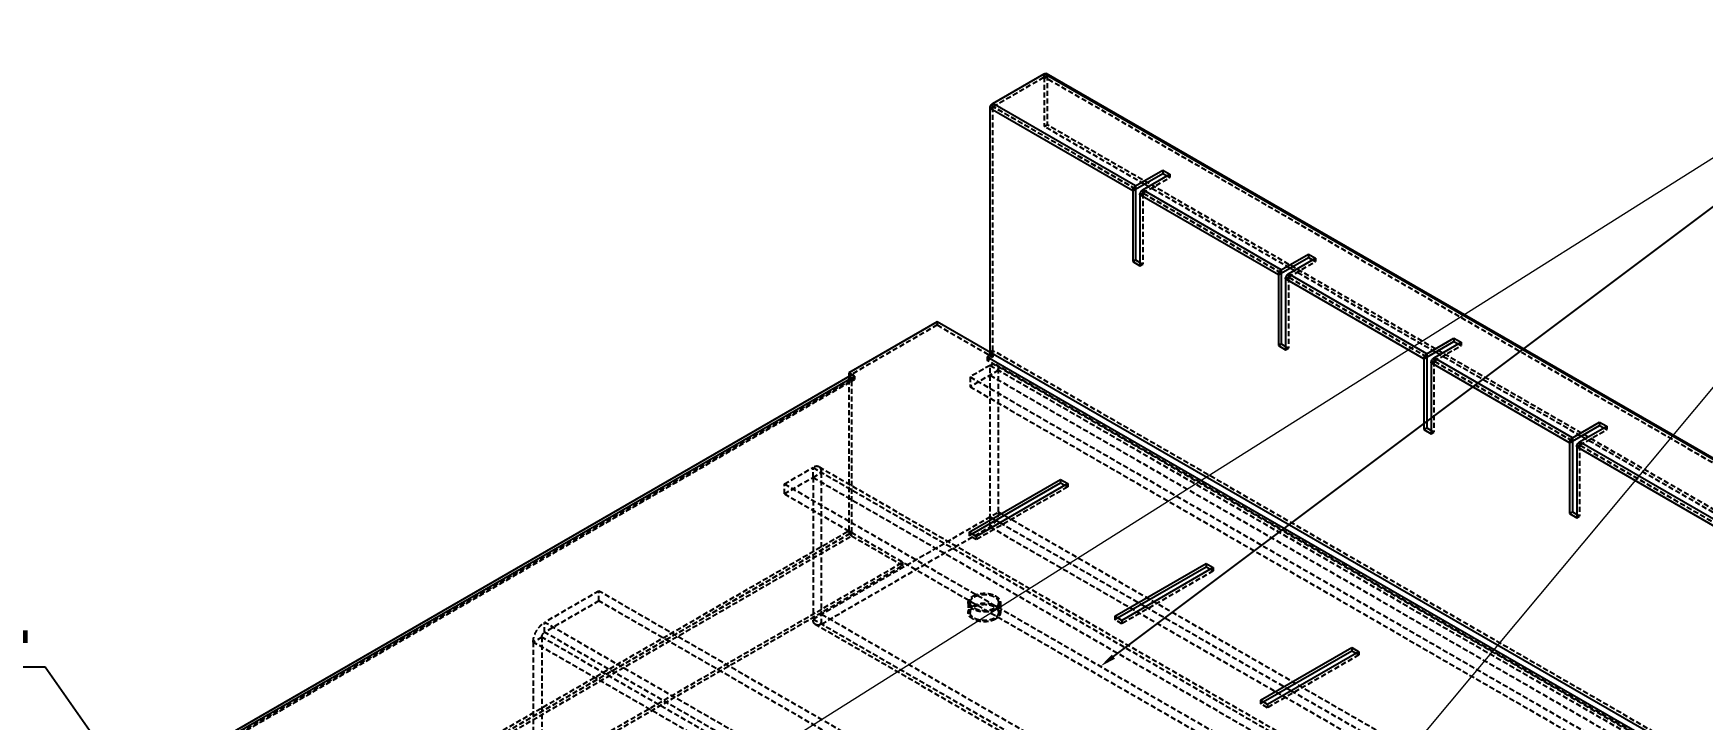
# Model space of a CAD drawing. Header units: millimetres. Extents: x 13106 to 40242, y 18888 to 28426.
# Drawn here: x 26211.3 to 26624.8, y 23258.7 to 23428.8 of the extents above; entities that cross this region are included whole.
import ezdxf
from ezdxf import colors
from ezdxf.entities.mleader import LeaderData, LeaderLine
from ezdxf.math import Vec2, Vec3

# ---------------------------------------------------------------- set-up
doc = ezdxf.new("R2010")
doc.units = ezdxf.units.MM
doc.linetypes.add('HIDDEN', pattern=[1.905, 1.27, -0.635])
doc.layers.add('02___PRT_ALL_AXES', color=7, linetype='Continuous')
doc.layers.add('DEFAULT_2', color=8, linetype='HIDDEN')
doc.layers.add('dim', color=2, linetype='Continuous', lineweight=9)

msp = doc.modelspace()

# ---------------------------------------------------------------- linework, layer by layer
at = {"color": 3, "linetype": 'Continuous'}
for p, q in [((26448.985, 23411.452), (26461.69, 23418.787)), ((26750.898, 23251.817), (26461.69, 23418.787)), ((26751.406, 23251.867), (26462.198, 23418.837)), ((26448.266, 23349.799), (26448.266, 23410.207)), ((26483.622, 23389.795), (26448.266, 23410.207)), ((26484.34, 23391.04), (26448.985, 23411.452)), ((26484.34, 23391.04), (26491.046, 23394.911)), ((26486.108, 23390.019), (26492.814, 23393.891)), ((26491.046, 23394.911), (26492.814, 23393.891)), ((26483.622, 23389.795), (26483.622, 23372.254)), ((26485.39, 23388.775), (26485.39, 23371.233)), ((26519.684, 23368.975), (26485.39, 23388.775)), ((26520.403, 23370.219), (26486.108, 23390.019)), ((26483.622, 23372.254), (26485.39, 23371.233)), ((26520.403, 23370.219), (26527.109, 23374.091)), ((26522.171, 23369.199), (26528.877, 23373.071)), ((26527.109, 23374.091), (26528.877, 23373.071)), ((26519.684, 23368.975), (26519.684, 23351.433)), ((26521.452, 23367.955), (26521.452, 23350.413)), ((26555.747, 23348.155), (26521.452, 23367.955)), ((26556.465, 23349.399), (26522.171, 23369.199)), ((26435.185, 23357.352), (26413.265, 23344.696)), ((26737.474, 23182.829), (26435.185, 23357.352)), ((26519.684, 23351.433), (26521.452, 23350.413)), ((26556.465, 23349.399), (26563.172, 23353.271)), ((26558.233, 23348.378), (26564.939, 23352.25)), ((26563.172, 23353.271), (26564.939, 23352.25)), ((26736.767, 23181.604), (26447.559, 23348.574)), ((26555.747, 23348.155), (26555.747, 23330.613)), ((26557.515, 23347.134), (26557.515, 23329.592)), ((26591.81, 23327.335), (26557.515, 23347.134)), ((26592.528, 23328.579), (26558.233, 23348.378)), ((26189.941, 23214.804), (26413.679, 23343.979)), ((26190.527, 23214.466), (26414.679, 23343.88)), ((26414.679, 23343.88), (26413.265, 23344.696)), ((26555.747, 23330.613), (26557.515, 23329.592)), ((26592.528, 23328.579), (26599.234, 23332.451)), ((26594.296, 23327.558), (26601.002, 23331.43)), ((26599.234, 23332.451), (26601.002, 23331.43)), ((26591.81, 23327.335), (26591.81, 23309.793)), ((26593.577, 23326.314), (26593.577, 23308.772)), ((26627.872, 23306.514), (26593.577, 23326.314)), ((26628.591, 23307.759), (26594.296, 23327.558)), ((26443.105, 23305.178), (26465.732, 23318.242)), ((26465.732, 23318.242), (26467.5, 23317.222)), ((26467.5, 23317.222), (26444.873, 23304.158)), ((26591.81, 23309.793), (26593.577, 23308.772)), ((26444.873, 23304.158), (26443.105, 23305.178)), ((26479.167, 23284.358), (26501.795, 23297.422)), ((26501.795, 23297.422), (26503.563, 23296.401)), ((26503.563, 23296.401), (26480.935, 23283.337)), ((26480.935, 23283.337), (26479.167, 23284.358)), ((26515.23, 23263.538), (26537.857, 23276.602)), ((26537.857, 23276.602), (26539.625, 23275.581)), ((26539.625, 23275.581), (26516.998, 23262.517)), ((26516.998, 23262.517), (26515.23, 23263.538))]:
    msp.add_line(p, q, dxfattribs=at)
at = {"color": 7, "linetype": 'Continuous'}
for p, q in [((26484.34, 23390.223), (26491.046, 23394.095)), ((26491.046, 23394.911), (26491.046, 23394.095)), ((26491.046, 23394.095), (26492.107, 23393.483)), ((26483.622, 23389.795), (26484.329, 23390.204)), ((26484.329, 23390.204), (26484.329, 23372.662)), ((26484.34, 23391.04), (26484.34, 23390.223)), ((26487.511, 23390.829), (26486.45, 23391.441)), ((26483.622, 23372.254), (26484.329, 23372.662)), ((26484.329, 23372.662), (26485.39, 23372.049)), ((26520.403, 23369.403), (26527.109, 23373.275)), ((26527.109, 23374.091), (26527.109, 23373.275)), ((26527.109, 23373.275), (26528.17, 23372.662)), ((26519.684, 23368.975), (26520.392, 23369.383)), ((26520.392, 23369.383), (26520.392, 23351.842)), ((26520.403, 23370.219), (26520.403, 23369.403)), ((26523.573, 23370.009), (26522.513, 23370.621)), ((26519.684, 23351.433), (26520.392, 23351.842)), ((26520.392, 23351.842), (26521.452, 23351.229)), ((26556.465, 23348.583), (26563.172, 23352.454)), ((26563.172, 23353.271), (26563.172, 23352.454)), ((26563.172, 23352.454), (26564.232, 23351.842)), ((26555.747, 23348.155), (26556.454, 23348.563)), ((26556.454, 23348.563), (26556.454, 23331.021)), ((26556.465, 23349.399), (26556.465, 23348.583)), ((26559.636, 23349.188), (26558.575, 23349.801)), ((26413.265, 23344.696), (26413.265, 23343.88)), ((26413.386, 23343.81), (26413.265, 23343.88)), ((26555.747, 23330.613), (26556.454, 23331.021)), ((26556.454, 23331.021), (26557.515, 23330.409)), ((26592.528, 23327.762), (26599.234, 23331.634)), ((26599.234, 23332.451), (26599.234, 23331.634)), ((26599.234, 23331.634), (26600.295, 23331.022)), ((26591.81, 23327.335), (26592.517, 23327.743)), ((26592.517, 23327.743), (26592.517, 23310.201)), ((26592.528, 23328.579), (26592.528, 23327.762)), ((26595.698, 23328.368), (26594.638, 23328.98)), ((26465.732, 23318.242), (26465.732, 23317.426)), ((26443.812, 23304.77), (26465.732, 23317.426)), ((26465.732, 23317.426), (26466.793, 23316.813)), ((26591.81, 23309.793), (26592.517, 23310.201)), ((26592.517, 23310.201), (26593.577, 23309.589)), ((26449.68, 23308.158), (26450.741, 23307.546)), ((26501.795, 23297.422), (26501.795, 23296.605)), ((26479.875, 23283.95), (26501.795, 23296.605)), ((26501.795, 23296.605), (26502.855, 23295.993)), ((26485.743, 23287.338), (26486.803, 23286.725)), ((26537.857, 23276.602), (26537.857, 23275.785)), ((26515.937, 23263.13), (26537.857, 23275.785)), ((26537.857, 23275.785), (26538.918, 23275.173)), ((26521.805, 23266.517), (26522.866, 23265.905))]:
    msp.add_line(p, q, dxfattribs=at)
at = {"color": 3, "linetype": 'Continuous'}
msp.add_arc((26447.285, 23349.8), 0.981, 357.35912, 359.98252, dxfattribs=at)
for points, knots in [([(26461.69, 23418.787), (26461.774, 23418.836), (26461.942, 23418.905), (26462.13, 23418.877), (26462.198, 23418.837)], [0, 0, 0, 0, 0.550749, 1, 1, 1, 1]), ([(26448.266, 23410.207), (26448.266, 23410.454), (26448.435, 23410.94), (26448.772, 23411.329), (26448.985, 23411.452)], [0, 0, 0, 0, 0.5000017, 1, 1, 1, 1]), ([(26483.622, 23389.795), (26483.622, 23390.042), (26483.79, 23390.528), (26484.127, 23390.917), (26484.34, 23391.04)], [0, 0, 0, 0, 0.5000017, 1, 1, 1, 1]), ([(26485.39, 23388.775), (26485.39, 23389.021), (26485.558, 23389.507), (26485.895, 23389.896), (26486.108, 23390.019)], [0, 0, 0, 0, 0.5000017, 1, 1, 1, 1]), ([(26519.684, 23368.975), (26519.684, 23369.221), (26519.853, 23369.707), (26520.19, 23370.096), (26520.403, 23370.219)], [0, 0, 0, 0, 0.5000017, 1, 1, 1, 1]), ([(26521.452, 23367.955), (26521.452, 23368.201), (26521.621, 23368.687), (26521.957, 23369.076), (26522.171, 23369.199)], [0, 0, 0, 0, 0.5000017, 1, 1, 1, 1]), ([(26448.241, 23349.566), (26448.197, 23349.361), (26448.024, 23348.979), (26447.731, 23348.674), (26447.559, 23348.574)], [0, 0, 0, 0, 0.5146165, 1, 1, 1, 1]), ([(26448.265, 23349.754), (26448.265, 23349.739), (26448.26, 23349.676), (26448.251, 23349.613), (26448.241, 23349.566)], [0, 0, 0, 0, 0.2414, 1, 1, 1, 1]), ([(26555.747, 23348.155), (26555.747, 23348.401), (26555.915, 23348.887), (26556.252, 23349.276), (26556.465, 23349.399)], [0, 0, 0, 0, 0.5000017, 1, 1, 1, 1]), ([(26557.515, 23347.134), (26557.515, 23347.38), (26557.683, 23347.867), (26558.02, 23348.255), (26558.233, 23348.378)], [0, 0, 0, 0, 0.5000017, 1, 1, 1, 1]), ([(26414.679, 23343.88), (26414.513, 23343.975), (26414.249, 23344.081), (26413.896, 23344.072), (26413.745, 23344.017), (26413.679, 23343.979)], [0, 0, 0, 0, 0.5476857, 0.7815599, 1, 1, 1, 1]), ([(26591.81, 23327.335), (26591.81, 23327.581), (26591.978, 23328.067), (26592.315, 23328.456), (26592.528, 23328.579)], [0, 0, 0, 0, 0.5000017, 1, 1, 1, 1]), ([(26593.577, 23326.314), (26593.577, 23326.56), (26593.746, 23327.046), (26594.083, 23327.435), (26594.296, 23327.558)], [0, 0, 0, 0, 0.5000017, 1, 1, 1, 1])]:
    msp.add_open_spline(points, degree=3, knots=knots, dxfattribs=at)
at = {"color": 7, "linetype": 'Continuous'}
for points in [[(26484.329, 23390.204), (26484.329, 23390.21), (26484.333, 23390.221), (26484.339, 23390.219)], [(26520.392, 23369.383), (26520.392, 23369.39), (26520.395, 23369.401), (26520.401, 23369.399)], [(26556.454, 23348.563), (26556.454, 23348.569), (26556.458, 23348.581), (26556.464, 23348.579)], [(26592.517, 23327.743), (26592.517, 23327.749), (26592.52, 23327.76), (26592.526, 23327.759)]]:
    msp.add_open_spline(points, degree=3, dxfattribs=at)
at = {"layer": '02___PRT_ALL_AXES', "color": 8, "linetype": 'HIDDEN'}
for p, q in [((26443.352, 23287.746), (26443.352, 23285.296)), ((26450.352, 23287.746), (26450.352, 23285.296))]:
    msp.add_line(p, q, dxfattribs=at)
for points, knots in [([(26443.352, 23287.746), (26443.352, 23287.879), (26443.402, 23288.157), (26443.612, 23288.544), (26443.945, 23288.894), (26444.224, 23289.086), (26444.377, 23289.174)], [0, 0, 0, 0, 0.2177702, 0.4509547, 0.7101966, 1, 1, 1, 1]), ([(26444.377, 23289.174), (26444.637, 23289.324), (26445.223, 23289.566), (26446.179, 23289.757), (26447.191, 23289.785), (26448.174, 23289.647), (26449.052, 23289.354), (26449.754, 23288.926), (26450.231, 23288.384), (26450.352, 23287.947), (26450.352, 23287.745)], [0, 0, 0, 0, 0.1288259, 0.2705714, 0.4178895, 0.5623939, 0.6962099, 0.8135992, 0.9130675, 1, 1, 1, 1]), ([(26449.327, 23286.317), (26449.068, 23286.167), (26448.482, 23285.925), (26447.525, 23285.734), (26446.514, 23285.706), (26445.531, 23285.844), (26444.653, 23286.137), (26443.95, 23286.565), (26443.474, 23287.107), (26443.352, 23287.544), (26443.352, 23287.746)], [0, 0, 0, 0, 0.1288259, 0.2705714, 0.4178895, 0.5623939, 0.6962099, 0.8135992, 0.9130675, 1, 1, 1, 1]), ([(26443.352, 23285.296), (26443.352, 23285.43), (26443.402, 23285.707), (26443.612, 23286.094), (26443.945, 23286.444), (26444.224, 23286.636), (26444.377, 23286.725)], [0, 0, 0, 0, 0.2177702, 0.4509547, 0.7101966, 1, 1, 1, 1]), ([(26449.327, 23283.867), (26449.068, 23283.718), (26448.482, 23283.476), (26447.525, 23283.284), (26446.514, 23283.256), (26445.531, 23283.395), (26444.653, 23283.688), (26443.95, 23284.116), (26443.474, 23284.658), (26443.352, 23285.094), (26443.352, 23285.296)], [0, 0, 0, 0, 0.1288259, 0.2705714, 0.4178895, 0.5623939, 0.6962099, 0.8135992, 0.9130675, 1, 1, 1, 1]), ([(26444.377, 23286.725), (26444.637, 23286.874), (26445.223, 23287.116), (26446.179, 23287.308), (26447.191, 23287.336), (26448.174, 23287.198), (26449.052, 23286.904), (26449.754, 23286.476), (26450.231, 23285.935), (26450.352, 23285.498), (26450.352, 23285.296)], [0, 0, 0, 0, 0.1288259, 0.2705714, 0.4178895, 0.5623939, 0.6962099, 0.8135992, 0.9130675, 1, 1, 1, 1]), ([(26450.352, 23287.745), (26450.352, 23287.612), (26450.303, 23287.334), (26450.092, 23286.947), (26449.76, 23286.597), (26449.481, 23286.405), (26449.327, 23286.317)], [0, 0, 0, 0, 0.2177702, 0.4509547, 0.7101966, 1, 1, 1, 1]), ([(26450.352, 23285.296), (26450.352, 23285.163), (26450.303, 23284.885), (26450.092, 23284.498), (26449.76, 23284.148), (26449.481, 23283.956), (26449.327, 23283.867)], [0, 0, 0, 0, 0.2177702, 0.4509547, 0.7101966, 1, 1, 1, 1])]:
    msp.add_open_spline(points, degree=3, knots=knots, dxfattribs=at)
at = {"layer": 'DEFAULT_2', "color": 8, "linetype": 'HIDDEN'}
for p, q in [((26448.985, 23410.635), (26461.69, 23417.971)), ((26461.69, 23417.971), (26461.69, 23418.787)), ((26750.898, 23251), (26461.69, 23417.971)), ((26750.906, 23251.001), (26461.698, 23417.971)), ((26461.701, 23417.964), (26462.408, 23418.372)), ((26461.701, 23417.964), (26461.701, 23405.73)), ((26462.408, 23418.372), (26462.408, 23406.138)), ((26448.974, 23410.616), (26448.266, 23410.207)), ((26448.974, 23350.207), (26448.974, 23410.616)), ((26484.329, 23390.204), (26448.974, 23410.616)), ((26448.985, 23410.635), (26448.985, 23411.452)), ((26484.34, 23390.223), (26448.985, 23410.635)), ((26461.701, 23405.73), (26462.408, 23406.138)), ((26486.45, 23391.441), (26461.701, 23405.73)), ((26751.616, 23239.167), (26462.408, 23406.138)), ((26486.108, 23389.203), (26492.814, 23393.074)), ((26492.107, 23393.483), (26492.814, 23393.074)), ((26492.814, 23393.891), (26492.814, 23393.074)), ((26485.39, 23388.775), (26486.097, 23389.183)), ((26486.097, 23389.183), (26486.097, 23371.641)), ((26520.392, 23369.383), (26486.097, 23389.183)), ((26486.108, 23390.019), (26486.108, 23389.203)), ((26520.403, 23369.403), (26486.108, 23389.203)), ((26522.513, 23370.621), (26487.511, 23390.829)), ((26485.39, 23372.049), (26486.097, 23371.641)), ((26485.39, 23371.233), (26486.097, 23371.641)), ((26522.171, 23368.382), (26528.877, 23372.254)), ((26528.17, 23372.662), (26528.877, 23372.254)), ((26528.877, 23373.071), (26528.877, 23372.254)), ((26521.452, 23367.955), (26522.159, 23368.363)), ((26522.159, 23368.363), (26522.159, 23350.821)), ((26556.454, 23348.563), (26522.159, 23368.363)), ((26522.171, 23369.199), (26522.171, 23368.382)), ((26556.465, 23348.583), (26522.171, 23368.382)), ((26558.575, 23349.801), (26523.573, 23370.009)), ((26435.185, 23356.535), (26413.265, 23343.88)), ((26435.185, 23357.352), (26435.185, 23356.535)), ((26435.185, 23356.535), (26448.974, 23348.574)), ((26521.452, 23351.229), (26522.159, 23350.821)), ((26521.452, 23350.413), (26522.159, 23350.821)), ((26558.233, 23347.562), (26564.939, 23351.434)), ((26564.232, 23351.842), (26564.939, 23351.434)), ((26564.939, 23352.25), (26564.939, 23351.434)), ((26448.266, 23346.533), (26443.317, 23343.676)), ((26447.559, 23348.574), (26448.974, 23349.391)), ((26447.559, 23347.758), (26448.974, 23348.574)), ((26447.559, 23348.574), (26447.559, 23347.758)), ((26736.767, 23180.788), (26447.559, 23347.758)), ((26448.971, 23350.118), (26448.265, 23349.754)), ((26448.974, 23350.207), (26448.266, 23349.799)), ((26448.266, 23306.525), (26448.266, 23346.533)), ((26448.266, 23346.533), (26736.767, 23179.971)), ((26738.181, 23183.237), (26448.974, 23350.207)), ((26448.974, 23349.391), (26448.974, 23348.574)), ((26736.146, 23181.344), (26449.766, 23346.682)), ((26557.515, 23347.134), (26558.222, 23347.542)), ((26558.222, 23347.542), (26558.222, 23330.001)), ((26592.517, 23327.743), (26558.222, 23347.542)), ((26558.233, 23348.378), (26558.233, 23347.562)), ((26592.528, 23327.762), (26558.233, 23347.562)), ((26594.638, 23328.98), (26559.636, 23349.188)), ((26189.82, 23213.241), (26414.679, 23343.063)), ((26190.027, 23213.699), (26414.179, 23343.113)), ((26413.265, 23343.063), (26413.265, 23305.524)), ((26413.265, 23343.063), (26413.972, 23342.655)), ((26413.267, 23343.151), (26413.973, 23342.699)), ((26414.679, 23343.063), (26413.386, 23343.81)), ((26413.972, 23342.655), (26413.972, 23305.116)), ((26414.679, 23343.88), (26414.679, 23343.063)), ((26450.388, 23345.308), (26443.317, 23341.226)), ((26443.317, 23343.676), (26443.317, 23341.226)), ((26443.317, 23343.676), (26729.696, 23178.338)), ((26448.266, 23344.084), (26734.646, 23178.746)), ((26450.388, 23310.199), (26450.388, 23345.308)), ((26443.317, 23341.226), (26729.696, 23175.889)), ((26557.515, 23330.409), (26558.222, 23330.001)), ((26557.515, 23329.592), (26558.222, 23330.001)), ((26594.296, 23326.742), (26601.002, 23330.614)), ((26600.295, 23331.022), (26601.002, 23330.614)), ((26601.002, 23331.43), (26601.002, 23330.614)), ((26593.577, 23326.314), (26594.285, 23326.722)), ((26594.285, 23326.722), (26594.285, 23309.18)), ((26628.579, 23306.923), (26594.285, 23326.722)), ((26594.296, 23327.558), (26594.296, 23326.742)), ((26628.591, 23306.942), (26594.296, 23326.742)), ((26630.7, 23308.16), (26595.698, 23328.368)), ((26397.355, 23317.14), (26404.426, 23321.222)), ((26397.355, 23314.69), (26404.426, 23318.773)), ((26404.426, 23318.773), (26404.426, 23321.222)), ((26404.426, 23321.222), (26692.927, 23154.66)), ((26404.426, 23318.773), (26406.547, 23319.997)), ((26404.426, 23318.773), (26404.426, 23283.663)), ((26404.426, 23318.773), (26690.805, 23153.435)), ((26405.926, 23321.371), (26692.305, 23156.033)), ((26406.547, 23282.438), (26406.547, 23319.997)), ((26397.355, 23314.69), (26397.355, 23317.14)), ((26397.355, 23317.14), (26683.734, 23151.802)), ((26397.355, 23314.69), (26683.734, 23149.353)), ((26467.5, 23316.405), (26444.873, 23303.341)), ((26466.793, 23316.813), (26467.5, 23316.405)), ((26467.5, 23317.222), (26467.5, 23316.405)), ((26404.426, 23283.663), (26450.388, 23310.199)), ((26450.388, 23310.199), (26736.767, 23144.861)), ((26593.577, 23309.589), (26594.285, 23309.18)), ((26189.113, 23176.111), (26413.265, 23305.524)), ((26189.82, 23175.703), (26413.972, 23305.116)), ((26189.838, 23175.672), (26413.989, 23305.086)), ((26406.547, 23282.438), (26448.266, 23306.525)), ((26413.265, 23305.524), (26413.972, 23305.116)), ((26413.989, 23304.269), (26413.989, 23305.086)), ((26443.105, 23305.178), (26443.105, 23304.362)), ((26448.266, 23308.974), (26449.68, 23308.158)), ((26448.266, 23306.525), (26734.646, 23141.187)), ((26450.741, 23307.546), (26485.743, 23287.338)), ((26593.577, 23308.772), (26594.285, 23309.18)), ((26189.838, 23174.856), (26413.989, 23304.269)), ((26413.989, 23304.269), (26426.7, 23296.931)), ((26443.105, 23304.362), (26443.812, 23304.77)), ((26444.873, 23303.341), (26443.105, 23304.362)), ((26444.873, 23304.158), (26444.873, 23303.341)), ((26202.548, 23168.334), (26426.7, 23297.747)), ((26202.548, 23167.518), (26426.7, 23296.931)), ((26426.7, 23296.931), (26426.7, 23297.747)), ((26503.563, 23295.585), (26480.935, 23282.521)), ((26502.855, 23295.993), (26503.563, 23295.585)), ((26503.563, 23296.401), (26503.563, 23295.585)), ((26351.393, 23290.604), (26337.958, 23282.847)), ((26351.393, 23288.154), (26351.393, 23290.604)), ((26637.773, 23125.266), (26351.393, 23290.604)), ((26351.393, 23288.154), (26337.958, 23280.398)), ((26637.773, 23122.817), (26351.393, 23288.154)), ((26406.547, 23284.888), (26692.927, 23119.55)), ((26442.852, 23287.746), (26442.852, 23285.296)), ((26450.852, 23287.746), (26450.852, 23285.296)), ((26486.803, 23286.725), (26521.805, 23266.517)), ((26337.958, 23280.398), (26337.958, 23282.847)), ((26624.338, 23117.51), (26337.958, 23282.847)), ((26624.338, 23115.06), (26337.958, 23280.398)), ((26404.426, 23283.663), (26692.927, 23117.101)), ((26691.427, 23116.952), (26405.047, 23282.29)), ((26479.167, 23284.358), (26479.167, 23283.542)), ((26479.167, 23283.542), (26479.875, 23283.95)), ((26480.935, 23282.521), (26479.167, 23283.542)), ((26480.935, 23283.337), (26480.935, 23282.521)), ((26337.251, 23279.173), (26335.13, 23277.948)), ((26335.13, 23277.948), (26335.13, 23244.472)), ((26621.509, 23112.611), (26335.13, 23277.948)), ((26337.251, 23279.173), (26337.251, 23245.696)), ((26623.631, 23113.835), (26337.251, 23279.173)), ((26539.625, 23274.764), (26516.998, 23261.701)), ((26538.918, 23275.173), (26539.625, 23274.764)), ((26539.625, 23275.581), (26539.625, 23274.764)), ((26522.866, 23265.905), (26557.868, 23245.697)), ((26515.23, 23263.538), (26515.23, 23262.721)), ((26515.23, 23262.721), (26515.937, 23263.13)), ((26516.998, 23261.701), (26515.23, 23262.721)), ((26516.998, 23262.517), (26516.998, 23261.701))]:
    msp.add_line(p, q, dxfattribs=at)
for centre, radius, start, end in [((26447.011, 23350.208), 1.963, 357.35912, 359.98252), ((26415.074, 23343.064), 1.809, 177.24937, 180.01909), ((26414.876, 23342.655), 0.905, 177.24937, 180.01909)]:
    msp.add_arc(centre, radius, start, end, dxfattribs=at)
for points, knots in [([(26461.69, 23417.971), (26461.692, 23417.971), (26461.694, 23417.972), (26461.697, 23417.973), (26461.699, 23417.972)], [0, 0, 0, 0, 0.5477135, 1, 1, 1, 1]), ([(26461.699, 23417.972), (26461.699, 23417.972), (26461.701, 23417.969), (26461.699, 23417.967), (26461.698, 23417.965)], [0, 0, 0, 0, 0.3435877, 1, 1, 1, 1]), ([(26462.198, 23418.837), (26462.267, 23418.798), (26462.385, 23418.65), (26462.408, 23418.469), (26462.408, 23418.372)], [0, 0, 0, 0, 0.4492489, 1, 1, 1, 1]), ([(26448.971, 23350.118), (26448.961, 23349.89), (26448.862, 23349.417), (26448.555, 23348.755), (26448.12, 23348.175), (26447.753, 23347.87), (26447.559, 23347.758)], [0, 0, 0, 0, 0.2405147, 0.5033225, 0.7643327, 1, 1, 1, 1]), ([(26448.266, 23346.533), (26448.398, 23346.609), (26448.66, 23346.734), (26449.062, 23346.831), (26449.44, 23346.821), (26449.667, 23346.739), (26449.766, 23346.682)], [0, 0, 0, 0, 0.2896998, 0.5490836, 0.7822135, 1, 1, 1, 1]), ([(26449.766, 23346.682), (26449.865, 23346.625), (26450.051, 23346.469), (26450.248, 23346.147), (26450.365, 23345.75), (26450.388, 23345.461), (26450.388, 23345.308)], [0, 0, 0, 0, 0.217785, 0.4509144, 0.7102987, 1, 1, 1, 1]), ([(26413.679, 23343.979), (26413.554, 23343.906), (26413.334, 23343.647), (26413.275, 23343.324), (26413.267, 23343.151)], [0, 0, 0, 0, 0.4538683, 1, 1, 1, 1]), ([(26414.179, 23343.113), (26414.116, 23343.077), (26414.007, 23342.947), (26413.977, 23342.785), (26413.973, 23342.699)], [0, 0, 0, 0, 0.4538683, 1, 1, 1, 1]), ([(26414.679, 23343.063), (26414.596, 23343.111), (26414.431, 23343.18), (26414.246, 23343.152), (26414.179, 23343.113)], [0, 0, 0, 0, 0.5507613, 1, 1, 1, 1]), ([(26405.926, 23321.371), (26405.827, 23321.428), (26405.599, 23321.511), (26405.221, 23321.519), (26404.819, 23321.421), (26404.557, 23321.298), (26404.426, 23321.222)], [0, 0, 0, 0, 0.217768, 0.4517791, 0.7118841, 1, 1, 1, 1]), ([(26406.547, 23319.997), (26406.547, 23320.149), (26406.523, 23320.437), (26406.407, 23320.834), (26406.211, 23321.158), (26406.025, 23321.314), (26405.926, 23321.371)], [0, 0, 0, 0, 0.2881174, 0.5482231, 0.7822335, 1, 1, 1, 1]), ([(26450.388, 23310.199), (26450.388, 23309.851), (26450.257, 23309.118), (26449.803, 23308.087), (26449.138, 23307.178), (26448.568, 23306.699), (26448.266, 23306.525)], [0, 0, 0, 0, 0.2372386, 0.5000016, 0.7627638, 1, 1, 1, 1]), ([(26413.265, 23305.524), (26413.265, 23305.276), (26413.434, 23304.785), (26413.774, 23304.393), (26413.989, 23304.269)], [0, 0, 0, 0, 0.5000011, 1, 1, 1, 1]), ([(26449.681, 23286.113), (26449.58, 23286.065), (26449.429, 23285.994), (26449.254, 23285.91), (26449.152, 23285.863), (26449.081, 23285.824), (26448.991, 23285.801), (26448.877, 23285.764), (26448.733, 23285.72), (26448.591, 23285.675), (26448.475, 23285.641), (26448.392, 23285.611), (26448.296, 23285.598), (26448.172, 23285.575), (26448.016, 23285.548), (26447.861, 23285.52), (26447.736, 23285.499), (26447.645, 23285.479), (26447.544, 23285.477), (26447.413, 23285.468), (26447.248, 23285.459), (26447.083, 23285.449), (26446.951, 23285.443), (26446.852, 23285.433), (26446.755, 23285.443), (26446.626, 23285.449), (26446.464, 23285.459), (26446.302, 23285.467), (26446.173, 23285.475), (26446.074, 23285.477), (26445.982, 23285.497), (26445.857, 23285.518), (26445.702, 23285.546), (26445.546, 23285.572), (26445.422, 23285.595), (26445.326, 23285.608), (26445.242, 23285.638), (26445.127, 23285.672), (26444.984, 23285.717), (26444.839, 23285.76), (26444.726, 23285.796), (26444.636, 23285.819), (26444.563, 23285.859), (26444.459, 23285.906), (26444.331, 23285.967), (26444.203, 23286.028), (26444.113, 23286.07), (26444.063, 23286.095), (26444.022, 23286.112), (26443.994, 23286.135), (26443.951, 23286.163), (26443.88, 23286.214), (26443.776, 23286.287), (26443.673, 23286.359), (26443.6, 23286.41), (26443.56, 23286.439), (26443.526, 23286.46), (26443.506, 23286.486), (26443.474, 23286.519), (26443.421, 23286.577), (26443.344, 23286.659), (26443.267, 23286.742), (26443.213, 23286.8), (26443.183, 23286.833), (26443.157, 23286.857), (26443.146, 23286.885), (26443.126, 23286.921), (26443.093, 23286.984), (26443.045, 23287.074), (26442.998, 23287.163), (26442.964, 23287.226), (26442.946, 23287.262), (26442.929, 23287.289), (26442.927, 23287.318), (26442.919, 23287.356), (26442.909, 23287.422), (26442.892, 23287.517), (26442.876, 23287.612), (26442.863, 23287.679), (26442.858, 23287.717), (26442.85, 23287.746), (26442.858, 23287.774), (26442.863, 23287.811), (26442.875, 23287.876), (26442.89, 23287.97), (26442.907, 23288.063), (26442.917, 23288.129), (26442.924, 23288.166), (26442.926, 23288.194), (26442.943, 23288.221), (26442.961, 23288.257), (26442.995, 23288.32), (26443.041, 23288.41), (26443.089, 23288.5), (26443.121, 23288.563), (26443.141, 23288.598), (26443.152, 23288.626), (26443.178, 23288.65), (26443.207, 23288.684), (26443.261, 23288.742), (26443.337, 23288.825), (26443.414, 23288.907), (26443.467, 23288.966), (26443.498, 23288.998), (26443.518, 23289.024), (26443.553, 23289.046), (26443.594, 23289.075), (26443.668, 23289.127), (26443.814, 23289.231), (26443.94, 23289.319), (26444.024, 23289.379)], [0, 0, 0, 0, 0.03125, 0.046875, 0.0546875, 0.0625, 0.0703125, 0.078125, 0.09375, 0.109375, 0.1171875, 0.125, 0.1328125, 0.140625, 0.15625, 0.171875, 0.1796875, 0.1875, 0.1953125, 0.203125, 0.21875, 0.234375, 0.2421875, 0.25, 0.2578125, 0.265625, 0.28125, 0.296875, 0.3046875, 0.3125, 0.3203125, 0.328125, 0.34375, 0.359375, 0.3671875, 0.375, 0.3828125, 0.390625, 0.40625, 0.421875, 0.4296875, 0.4375, 0.4453125, 0.453125, 0.46875, 0.484375, 0.4921875, 0.4960938, 0.5, 0.5039062, 0.5078125, 0.515625, 0.53125, 0.546875, 0.5546875, 0.5585938, 0.5625, 0.5664062, 0.5703125, 0.578125, 0.59375, 0.609375, 0.6171875, 0.6210938, 0.625, 0.6289062, 0.6328125, 0.640625, 0.65625, 0.671875, 0.6796875, 0.6835938, 0.6875, 0.6914062, 0.6953125, 0.703125, 0.71875, 0.734375, 0.7421875, 0.7460938, 0.75, 0.7539062, 0.7578125, 0.765625, 0.78125, 0.796875, 0.8046875, 0.8085938, 0.8125, 0.8164062, 0.8203125, 0.828125, 0.84375, 0.859375, 0.8671875, 0.8710938, 0.875, 0.8789062, 0.8828125, 0.890625, 0.90625, 0.921875, 0.9296875, 0.9335938, 0.9375, 0.9414062, 0.9453125, 0.953125, 0.96875, 1, 1, 1, 1]), ([(26444.024, 23289.379), (26444.124, 23289.426), (26444.276, 23289.497), (26444.451, 23289.582), (26444.553, 23289.628), (26444.624, 23289.667), (26444.714, 23289.691), (26444.827, 23289.727), (26444.971, 23289.771), (26445.114, 23289.816), (26445.23, 23289.85), (26445.313, 23289.881), (26445.409, 23289.893), (26445.533, 23289.916), (26445.689, 23289.943), (26445.844, 23289.971), (26445.969, 23289.992), (26446.06, 23290.012), (26446.161, 23290.014), (26446.292, 23290.023), (26446.457, 23290.032), (26446.622, 23290.042), (26446.753, 23290.048), (26446.853, 23290.058), (26446.949, 23290.049), (26447.079, 23290.043), (26447.241, 23290.033), (26447.403, 23290.024), (26447.532, 23290.016), (26447.63, 23290.014), (26447.722, 23289.994), (26447.847, 23289.973), (26448.003, 23289.945), (26448.159, 23289.919), (26448.283, 23289.896), (26448.379, 23289.884), (26448.462, 23289.853), (26448.578, 23289.819), (26448.721, 23289.775), (26448.865, 23289.731), (26448.979, 23289.695), (26449.069, 23289.672), (26449.142, 23289.632), (26449.246, 23289.585), (26449.373, 23289.524), (26449.501, 23289.463), (26449.591, 23289.421), (26449.642, 23289.396), (26449.683, 23289.38), (26449.711, 23289.356), (26449.753, 23289.328), (26449.825, 23289.277), (26449.929, 23289.204), (26450.032, 23289.132), (26450.104, 23289.081), (26450.145, 23289.052), (26450.179, 23289.031), (26450.199, 23289.005), (26450.23, 23288.972), (26450.284, 23288.914), (26450.361, 23288.832), (26450.437, 23288.749), (26450.492, 23288.691), (26450.521, 23288.658), (26450.548, 23288.634), (26450.559, 23288.606), (26450.579, 23288.57), (26450.611, 23288.507), (26450.66, 23288.418), (26450.707, 23288.328), (26450.741, 23288.265), (26450.758, 23288.229), (26450.776, 23288.202), (26450.778, 23288.173), (26450.785, 23288.136), (26450.796, 23288.069), (26450.813, 23287.974), (26450.829, 23287.879), (26450.841, 23287.812), (26450.847, 23287.774), (26450.855, 23287.745), (26450.847, 23287.718), (26450.842, 23287.68), (26450.83, 23287.615), (26450.814, 23287.521), (26450.798, 23287.428), (26450.788, 23287.362), (26450.78, 23287.325), (26450.779, 23287.297), (26450.761, 23287.27), (26450.744, 23287.234), (26450.71, 23287.171), (26450.664, 23287.081), (26450.616, 23286.991), (26450.584, 23286.928), (26450.564, 23286.893), (26450.553, 23286.865), (26450.527, 23286.841), (26450.497, 23286.807), (26450.443, 23286.75), (26450.367, 23286.666), (26450.291, 23286.584), (26450.238, 23286.525), (26450.206, 23286.493), (26450.187, 23286.467), (26450.152, 23286.446), (26450.111, 23286.416), (26450.037, 23286.364), (26449.891, 23286.26), (26449.765, 23286.172), (26449.681, 23286.113)], [0, 0, 0, 0, 0.03125, 0.046875, 0.0546875, 0.0625, 0.0703125, 0.078125, 0.09375, 0.109375, 0.1171875, 0.125, 0.1328125, 0.140625, 0.15625, 0.171875, 0.1796875, 0.1875, 0.1953125, 0.203125, 0.21875, 0.234375, 0.2421875, 0.25, 0.2578125, 0.265625, 0.28125, 0.296875, 0.3046875, 0.3125, 0.3203125, 0.328125, 0.34375, 0.359375, 0.3671875, 0.375, 0.3828125, 0.390625, 0.40625, 0.421875, 0.4296875, 0.4375, 0.4453125, 0.453125, 0.46875, 0.484375, 0.4921875, 0.4960938, 0.5, 0.5039062, 0.5078125, 0.515625, 0.53125, 0.546875, 0.5546875, 0.5585938, 0.5625, 0.5664062, 0.5703125, 0.578125, 0.59375, 0.609375, 0.6171875, 0.6210938, 0.625, 0.6289062, 0.6328125, 0.640625, 0.65625, 0.671875, 0.6796875, 0.6835938, 0.6875, 0.6914062, 0.6953125, 0.703125, 0.71875, 0.734375, 0.7421875, 0.7460938, 0.75, 0.7539062, 0.7578125, 0.765625, 0.78125, 0.796875, 0.8046875, 0.8085938, 0.8125, 0.8164062, 0.8203125, 0.828125, 0.84375, 0.859375, 0.8671875, 0.8710938, 0.875, 0.8789062, 0.8828125, 0.890625, 0.90625, 0.921875, 0.9296875, 0.9335938, 0.9375, 0.9414062, 0.9453125, 0.953125, 0.96875, 1, 1, 1, 1]), ([(26449.681, 23283.663), (26449.58, 23283.615), (26449.429, 23283.544), (26449.254, 23283.46), (26449.152, 23283.413), (26449.081, 23283.374), (26448.991, 23283.351), (26448.877, 23283.314), (26448.733, 23283.271), (26448.591, 23283.226), (26448.475, 23283.191), (26448.392, 23283.161), (26448.296, 23283.148), (26448.172, 23283.125), (26448.016, 23283.098), (26447.861, 23283.07), (26447.736, 23283.05), (26447.645, 23283.029), (26447.544, 23283.027), (26447.413, 23283.018), (26447.248, 23283.01), (26447.083, 23282.999), (26446.951, 23282.993), (26446.852, 23282.983), (26446.755, 23282.993), (26446.626, 23282.999), (26446.464, 23283.009), (26446.302, 23283.017), (26446.173, 23283.026), (26446.074, 23283.028), (26445.982, 23283.048), (26445.857, 23283.068), (26445.702, 23283.096), (26445.546, 23283.122), (26445.422, 23283.145), (26445.326, 23283.158), (26445.242, 23283.188), (26445.127, 23283.222), (26444.984, 23283.267), (26444.839, 23283.31), (26444.726, 23283.347), (26444.636, 23283.37), (26444.563, 23283.41), (26444.459, 23283.457), (26444.331, 23283.518), (26444.203, 23283.578), (26444.113, 23283.621), (26444.063, 23283.645), (26444.022, 23283.662), (26443.994, 23283.685), (26443.951, 23283.714), (26443.88, 23283.765), (26443.776, 23283.837), (26443.673, 23283.91), (26443.6, 23283.96), (26443.56, 23283.99), (26443.526, 23284.01), (26443.506, 23284.036), (26443.474, 23284.069), (26443.421, 23284.127), (26443.344, 23284.21), (26443.267, 23284.293), (26443.213, 23284.351), (26443.183, 23284.384), (26443.157, 23284.408), (26443.146, 23284.436), (26443.126, 23284.471), (26443.093, 23284.534), (26443.045, 23284.624), (26442.998, 23284.714), (26442.964, 23284.777), (26442.946, 23284.813), (26442.929, 23284.839), (26442.927, 23284.868), (26442.919, 23284.906), (26442.909, 23284.973), (26442.892, 23285.068), (26442.876, 23285.163), (26442.863, 23285.229), (26442.858, 23285.267), (26442.85, 23285.296), (26442.858, 23285.324), (26442.863, 23285.361), (26442.875, 23285.427), (26442.89, 23285.52), (26442.907, 23285.614), (26442.917, 23285.679), (26442.924, 23285.716), (26442.926, 23285.745), (26442.943, 23285.771), (26442.961, 23285.808), (26442.995, 23285.87), (26443.041, 23285.96), (26443.089, 23286.05), (26443.121, 23286.113), (26443.141, 23286.149), (26443.152, 23286.177), (26443.178, 23286.201), (26443.207, 23286.234), (26443.261, 23286.292), (26443.337, 23286.375), (26443.414, 23286.458), (26443.467, 23286.516), (26443.498, 23286.549), (26443.518, 23286.575), (26443.553, 23286.596), (26443.594, 23286.626), (26443.668, 23286.677), (26443.814, 23286.781), (26443.94, 23286.87), (26444.024, 23286.929)], [0, 0, 0, 0, 0.03125, 0.046875, 0.0546875, 0.0625, 0.0703125, 0.078125, 0.09375, 0.109375, 0.1171875, 0.125, 0.1328125, 0.140625, 0.15625, 0.171875, 0.1796875, 0.1875, 0.1953125, 0.203125, 0.21875, 0.234375, 0.2421875, 0.25, 0.2578125, 0.265625, 0.28125, 0.296875, 0.3046875, 0.3125, 0.3203125, 0.328125, 0.34375, 0.359375, 0.3671875, 0.375, 0.3828125, 0.390625, 0.40625, 0.421875, 0.4296875, 0.4375, 0.4453125, 0.453125, 0.46875, 0.484375, 0.4921875, 0.4960938, 0.5, 0.5039062, 0.5078125, 0.515625, 0.53125, 0.546875, 0.5546875, 0.5585938, 0.5625, 0.5664062, 0.5703125, 0.578125, 0.59375, 0.609375, 0.6171875, 0.6210938, 0.625, 0.6289062, 0.6328125, 0.640625, 0.65625, 0.671875, 0.6796875, 0.6835938, 0.6875, 0.6914062, 0.6953125, 0.703125, 0.71875, 0.734375, 0.7421875, 0.7460938, 0.75, 0.7539062, 0.7578125, 0.765625, 0.78125, 0.796875, 0.8046875, 0.8085938, 0.8125, 0.8164062, 0.8203125, 0.828125, 0.84375, 0.859375, 0.8671875, 0.8710938, 0.875, 0.8789062, 0.8828125, 0.890625, 0.90625, 0.921875, 0.9296875, 0.9335938, 0.9375, 0.9414062, 0.9453125, 0.953125, 0.96875, 1, 1, 1, 1]), ([(26444.024, 23286.929), (26444.124, 23286.977), (26444.276, 23287.048), (26444.451, 23287.132), (26444.553, 23287.179), (26444.624, 23287.218), (26444.714, 23287.241), (26444.827, 23287.278), (26444.971, 23287.321), (26445.114, 23287.366), (26445.23, 23287.401), (26445.313, 23287.431), (26445.409, 23287.444), (26445.533, 23287.467), (26445.689, 23287.494), (26445.844, 23287.522), (26445.969, 23287.543), (26446.06, 23287.563), (26446.161, 23287.565), (26446.292, 23287.574), (26446.457, 23287.582), (26446.622, 23287.593), (26446.753, 23287.599), (26446.853, 23287.609), (26446.949, 23287.599), (26447.079, 23287.593), (26447.241, 23287.583), (26447.403, 23287.575), (26447.532, 23287.566), (26447.63, 23287.565), (26447.722, 23287.544), (26447.847, 23287.524), (26448.003, 23287.496), (26448.159, 23287.47), (26448.283, 23287.447), (26448.379, 23287.434), (26448.462, 23287.404), (26448.578, 23287.37), (26448.721, 23287.325), (26448.865, 23287.282), (26448.979, 23287.245), (26449.069, 23287.222), (26449.142, 23287.183), (26449.246, 23287.135), (26449.373, 23287.074), (26449.501, 23287.014), (26449.591, 23286.972), (26449.642, 23286.947), (26449.683, 23286.93), (26449.711, 23286.907), (26449.753, 23286.878), (26449.825, 23286.827), (26449.929, 23286.755), (26450.032, 23286.682), (26450.104, 23286.632), (26450.145, 23286.602), (26450.179, 23286.582), (26450.199, 23286.556), (26450.23, 23286.523), (26450.284, 23286.465), (26450.361, 23286.382), (26450.437, 23286.299), (26450.492, 23286.242), (26450.521, 23286.208), (26450.548, 23286.184), (26450.559, 23286.156), (26450.579, 23286.121), (26450.611, 23286.058), (26450.66, 23285.968), (26450.707, 23285.878), (26450.741, 23285.815), (26450.758, 23285.779), (26450.776, 23285.753), (26450.778, 23285.724), (26450.785, 23285.686), (26450.796, 23285.619), (26450.813, 23285.524), (26450.829, 23285.429), (26450.841, 23285.363), (26450.847, 23285.325), (26450.855, 23285.296), (26450.847, 23285.268), (26450.842, 23285.231), (26450.83, 23285.165), (26450.814, 23285.072), (26450.798, 23284.978), (26450.788, 23284.913), (26450.78, 23284.876), (26450.779, 23284.847), (26450.761, 23284.821), (26450.744, 23284.785), (26450.71, 23284.722), (26450.664, 23284.632), (26450.616, 23284.542), (26450.584, 23284.479), (26450.564, 23284.443), (26450.553, 23284.415), (26450.527, 23284.391), (26450.497, 23284.358), (26450.443, 23284.3), (26450.367, 23284.217), (26450.291, 23284.134), (26450.238, 23284.076), (26450.206, 23284.043), (26450.187, 23284.017), (26450.152, 23283.996), (26450.111, 23283.966), (26450.037, 23283.915), (26449.891, 23283.811), (26449.765, 23283.722), (26449.681, 23283.663)], [0, 0, 0, 0, 0.03125, 0.046875, 0.0546875, 0.0625, 0.0703125, 0.078125, 0.09375, 0.109375, 0.1171875, 0.125, 0.1328125, 0.140625, 0.15625, 0.171875, 0.1796875, 0.1875, 0.1953125, 0.203125, 0.21875, 0.234375, 0.2421875, 0.25, 0.2578125, 0.265625, 0.28125, 0.296875, 0.3046875, 0.3125, 0.3203125, 0.328125, 0.34375, 0.359375, 0.3671875, 0.375, 0.3828125, 0.390625, 0.40625, 0.421875, 0.4296875, 0.4375, 0.4453125, 0.453125, 0.46875, 0.484375, 0.4921875, 0.4960938, 0.5, 0.5039062, 0.5078125, 0.515625, 0.53125, 0.546875, 0.5546875, 0.5585938, 0.5625, 0.5664062, 0.5703125, 0.578125, 0.59375, 0.609375, 0.6171875, 0.6210938, 0.625, 0.6289062, 0.6328125, 0.640625, 0.65625, 0.671875, 0.6796875, 0.6835938, 0.6875, 0.6914062, 0.6953125, 0.703125, 0.71875, 0.734375, 0.7421875, 0.7460938, 0.75, 0.7539062, 0.7578125, 0.765625, 0.78125, 0.796875, 0.8046875, 0.8085938, 0.8125, 0.8164062, 0.8203125, 0.828125, 0.84375, 0.859375, 0.8671875, 0.8710938, 0.875, 0.8789062, 0.8828125, 0.890625, 0.90625, 0.921875, 0.9296875, 0.9335938, 0.9375, 0.9414062, 0.9453125, 0.953125, 0.96875, 1, 1, 1, 1]), ([(26335.13, 23277.948), (26335.13, 23278.412), (26335.304, 23279.39), (26335.91, 23280.764), (26336.797, 23281.976), (26337.557, 23282.615), (26337.958, 23282.847)], [0, 0, 0, 0, 0.2372262, 0.5000016, 0.7627761, 1, 1, 1, 1]), ([(26337.251, 23279.173), (26337.251, 23279.415), (26337.417, 23279.894), (26337.748, 23280.277), (26337.958, 23280.398)], [0, 0, 0, 0, 0.5000017, 1, 1, 1, 1]), ([(26405.047, 23282.29), (26404.948, 23282.347), (26404.763, 23282.502), (26404.566, 23282.825), (26404.449, 23283.222), (26404.426, 23283.511), (26404.426, 23283.663)], [0, 0, 0, 0, 0.217785, 0.4509144, 0.7102987, 1, 1, 1, 1]), ([(26406.547, 23282.438), (26406.416, 23282.362), (26406.154, 23282.238), (26405.751, 23282.14), (26405.374, 23282.15), (26405.146, 23282.233), (26405.047, 23282.29)], [0, 0, 0, 0, 0.2896998, 0.5490836, 0.7822135, 1, 1, 1, 1])]:
    msp.add_open_spline(points, degree=3, knots=knots, dxfattribs=at)
for points in [[(26448.974, 23410.616), (26448.974, 23410.621), (26448.977, 23410.632), (26448.982, 23410.631)], [(26486.097, 23389.183), (26486.097, 23389.189), (26486.1, 23389.2), (26486.106, 23389.199)], [(26522.159, 23368.363), (26522.159, 23368.369), (26522.163, 23368.38), (26522.169, 23368.379)], [(26558.222, 23347.542), (26558.222, 23347.549), (26558.226, 23347.56), (26558.232, 23347.558)], [(26594.285, 23326.722), (26594.285, 23326.728), (26594.288, 23326.74), (26594.294, 23326.738)], [(26413.972, 23305.116), (26413.972, 23305.104), (26413.979, 23305.091), (26413.989, 23305.086)]]:
    msp.add_open_spline(points, degree=3, dxfattribs=at)
at = {"layer": 'dim', "lineweight": 9}
for p in [(26286.971, 23183.478), (26507.77, 23197.872)]:
    msp.add_line(p, (26727.895, 23461.394), dxfattribs=at)

# ---------------------------------------------------------------- leaders
at = {"lineweight": 9}
ml = msp.add_multileader_mtext('Standard', dxfattribs=at)
ml.set_content('{\\fSimSun|b0|i0|c134|p2;焊接}', color=2)
ml.set_leader_properties(color=2)
ml.build(insert=Vec2(0, 0))
ml.multileader.update_dxf_attribs({"text_left_attachment_type": 5, "text_right_attachment_type": 5, "dogleg_length": 0.36})
ctx = ml.context
ctx.base_point, ctx.char_height, ctx.plane_origin = Vec3(26728.255, 23461.394), 30, Vec3(26470.96, 23278.32)
ctx.left_attachment, ctx.right_attachment = 5, 5
notes = []
notes.append((ctx, [(1, (1, 1, 0), (26727.895, 23461.394), (1, 0), 0.36, [(0, [(26475.634, 23271.946)], 0, [])])]))
ctx.mtext.insert, ctx.mtext.flow_direction = Vec3(26730.255, 23502.561), 5
ml = msp.add_multileader_mtext('Standard', dxfattribs=at)
ml.set_content('2', color=2)
ml.set_leader_properties(color=2)
ml.build(insert=Vec2(0, 0))
ml.multileader.update_dxf_attribs({"text_left_attachment_type": 5, "text_right_attachment_type": 5, "dogleg_length": 0.36})
ctx = ml.context
ctx.base_point, ctx.char_height, ctx.plane_origin = Vec3(26189.901, 23271.762), 30, Vec3(26322.749, 23213.246)
ctx.left_attachment, ctx.right_attachment, ctx.text_align_type = 5, 5, 2
notes.append((ctx, [(0, (1, 1, 0), (26214.261, 23271.762), (-1, 0), 0.36, [(0, [(26268.724, 23194.013)], 0, [])])]))
ctx.mtext.insert, ctx.mtext.alignment, ctx.mtext.flow_direction = Vec3(26211.901, 23307.762), 3, 5
for ctx, leaders in notes:
    for number, flags, end, landing, length, lines in leaders:
        leader = LeaderData()
        leader.index, (leader.has_last_leader_line, leader.has_dogleg_vector, leader.attachment_direction) = number, flags
        leader.last_leader_point, leader.dogleg_vector, leader.dogleg_length = Vec3(end), Vec3(landing), length
        for number, points, colour, breaks in lines:
            line = LeaderLine()
            line.index, line.vertices, line.color, line.breaks = number, Vec3.list(points), colors.encode_raw_color(colour), breaks
            leader.lines.append(line)
        ctx.leaders.append(leader)

doc.saveas('drawing.dxf')
